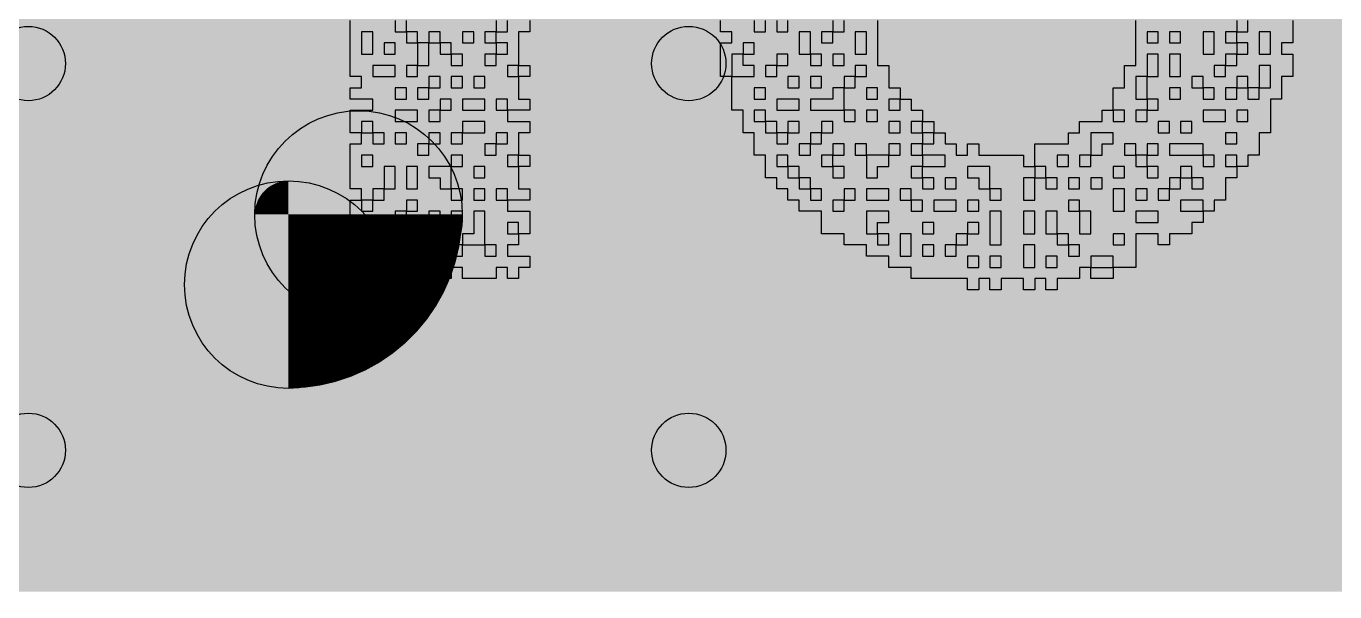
# Model space of a CAD drawing. Header units: millimetres. Extents: x -0.24 to 2.5, y 0 to 2.55.
# Drawn here: x 0.9418 to 1.0805, y 0.008 to 0.068 of the extents above; entities that cross this region are included whole.
import ezdxf

# ---------------------------------------------------------------- set-up
doc = ezdxf.new("R2010")
doc.units = ezdxf.units.MM
doc.header["$MEASUREMENT"] = 0
for name, color, linetype in [('BottomLayer', 5, 'Continuous'), ('TopLayer', 1, 'Continuous'), ('TopOverlay', 2, 'Continuous'), ('TopPaste', 8, 'Continuous'), ('TopSolder', 216, 'Continuous')]:
    doc.layers.add(name, color=color, linetype=linetype)

# ---------------------------------------------------------------- blocks, each defined once
blk = doc.blocks.new('C__0805_60')
at = {"layer": 'TopLayer'}
for points in [[(-0.06, 0.03), (-0.02, 0.03), (-0.02, -0.03), (-0.06, -0.03)], [(0.02, 0.03), (0.06, 0.03), (0.06, -0.03), (0.02, -0.03)]]:
    blk.add_hatch(color=1, dxfattribs=at).paths.add_polyline_path(points)
at = {"layer": 'TopOverlay'}
h = blk.add_hatch(color=2, dxfattribs=at)
edge = h.paths.add_edge_path()
edge.add_arc((-0.065, 0.035), 0.00394, 0, 360)
h = blk.add_hatch(color=2, dxfattribs=at)
edge = h.paths.add_edge_path()
edge.add_arc((-0.065, 0.035), 0.00394, 0, 360)
for points in [[(-0.065, 0.03106), (-0.065, 0.03894), (-0.024, 0.03894), (-0.024, 0.03106)], [(0.024, 0.03106), (0.024, 0.03894), (0.065, 0.03894), (0.065, 0.03106)], [(-0.06894, 0.035), (-0.06106, 0.035), (-0.06106, -0.035), (-0.06894, -0.035)], [(0.06106, 0.035), (0.06894, 0.035), (0.06894, -0.035), (0.06106, -0.035)], [(-0.065, -0.03894), (-0.065, -0.03106), (-0.024, -0.03106), (-0.024, -0.03894)], [(0.024, -0.03894), (0.024, -0.03106), (0.065, -0.03106), (0.065, -0.03894)]]:
    blk.add_hatch(color=2, dxfattribs=at).paths.add_polyline_path(points)
h = blk.add_hatch(color=2, dxfattribs=at)
edge = h.paths.add_edge_path()
edge.add_arc((-0.024, 0.035), 0.00394, 0, 360)
h = blk.add_hatch(color=2, dxfattribs=at)
edge = h.paths.add_edge_path()
edge.add_arc((0.024, 0.035), 0.00394, 0, 360)
h = blk.add_hatch(color=2, dxfattribs=at)
edge = h.paths.add_edge_path()
edge.add_arc((0.065, 0.035), 0.00394, 0, 360)
h = blk.add_hatch(color=2, dxfattribs=at)
edge = h.paths.add_edge_path()
edge.add_arc((0.065, 0.035), 0.00394, 0, 360)
h = blk.add_hatch(color=2, dxfattribs=at)
edge = h.paths.add_edge_path()
edge.add_arc((-0.065, -0.035), 0.00394, 0, 360)
h = blk.add_hatch(color=2, dxfattribs=at)
edge = h.paths.add_edge_path()
edge.add_arc((-0.065, -0.035), 0.00394, 0, 360)
h = blk.add_hatch(color=2, dxfattribs=at)
edge = h.paths.add_edge_path()
edge.add_arc((-0.024, -0.035), 0.00394, 0, 360)
h = blk.add_hatch(color=2, dxfattribs=at)
edge = h.paths.add_edge_path()
edge.add_arc((0.024, -0.035), 0.00394, 0, 360)
h = blk.add_hatch(color=2, dxfattribs=at)
edge = h.paths.add_edge_path()
edge.add_arc((0.065, -0.035), 0.00394, 0, 360)
h = blk.add_hatch(color=2, dxfattribs=at)
edge = h.paths.add_edge_path()
edge.add_arc((0.065, -0.035), 0.00394, 0, 360)
at = {"layer": 'TopPaste'}
for points in [[(-0.06, 0.03), (-0.02, 0.03), (-0.02, -0.03), (-0.06, -0.03)], [(0.02, 0.03), (0.06, 0.03), (0.06, -0.03), (0.02, -0.03)]]:
    blk.add_hatch(color=8, dxfattribs=at).paths.add_polyline_path(points)
at = {"layer": 'TopSolder'}
for points in [[(-0.06276, 0.03276), (-0.01724, 0.03276), (-0.01724, -0.03276), (-0.06276, -0.03276)], [(0.01724, 0.03276), (0.06276, 0.03276), (0.06276, -0.03276), (0.01724, -0.03276)]]:
    blk.add_hatch(color=216, dxfattribs=at).paths.add_polyline_path(points)
at = {"layer": 'TopOverlay'}
for centre in [(-0.065, 0.035), (-0.065, 0.035), (-0.024, 0.035), (0.024, 0.035), (0.065, 0.035), (0.065, 0.035), (-0.065, -0.035), (-0.065, -0.035), (-0.024, -0.035), (0.024, -0.035), (0.065, -0.035), (0.065, -0.035)]:
    blk.add_circle(centre, 0.00394, dxfattribs=at)

msp = doc.modelspace()

# ---------------------------------------------------------------- hatches: boundary and pattern name
at = {"layer": 'BottomLayer'}
msp.add_hatch(color=5, dxfattribs=at).paths.add_polyline_path([(0.83, 0.013), (1.859, 0.013), (1.859, 0.105), (0.83, 0.105)])
at = {"layer": 'TopLayer'}
for points in [[(0.947, 0.008), (1.77, 0.008), (1.77, 0.09), (0.947, 0.09)], [(0.85967, 0.008), (1.755, 0.008), (1.755, 0.061), (0.85967, 0.061)], [(0.912, 0.02956), (0.912, 0.05156), (0.96956, 0.05156), (0.96956, 0.02956)]]:
    msp.add_hatch(color=1, dxfattribs=at).paths.add_polyline_path(points)
h = msp.add_hatch(color=1, dxfattribs=at)
edge = h.paths.add_edge_path()
edge.add_arc((0.977, 0.048), 0.011, 0, 360)
h = msp.add_hatch(color=1, dxfattribs=at)
edge = h.paths.add_edge_path()
edge.add_arc((0.96956, 0.04056), 0.011, 0, 360)
h = msp.add_hatch(color=1, dxfattribs=at)
edge = h.paths.add_edge_path()
edge.add_arc((0.96956, 0.04056), 0.011, 0, 360)

# ---------------------------------------------------------------- linework, layer by layer
at = {"layer": 'TopLayer', "const_width": 0.022}
msp.add_lwpolyline([(0.977, 0.048, -0.414214), (0.96956, 0.04056)], format="xyb", dxfattribs=at)
at = {"layer": 'TopLayer'}
for centre in [(0.977, 0.048), (0.96956, 0.04056), (0.96956, 0.04056)]:
    msp.add_circle(centre, 0.011, dxfattribs=at)
at = {"layer": 'TopOverlay'}
for p, q in [((0.97613, 0.06736), (0.97613, 0.06855)), ((0.98089, 0.06855), (0.98089, 0.06736)), ((0.98208, 0.06736), (0.98208, 0.06855)), ((0.99159, 0.06855), (0.99159, 0.06736)), ((0.99278, 0.06736), (0.99278, 0.06855)), ((0.99516, 0.06855), (0.99516, 0.06736)), ((1.01537, 0.06736), (1.01537, 0.06855)), ((1.01894, 0.06855), (1.01894, 0.06736)), ((1.02013, 0.06736), (1.02013, 0.06855)), ((1.02132, 0.06855), (1.02132, 0.06736)), ((1.02251, 0.06736), (1.02251, 0.06855)), ((1.02727, 0.06855), (1.02727, 0.06736)), ((1.02846, 0.06736), (1.02846, 0.06855)), ((1.03202, 0.06855), (1.03202, 0.06736)), ((1.05938, 0.06736), (1.05938, 0.06855)), ((1.07008, 0.06855), (1.07008, 0.06736)), ((1.07127, 0.06736), (1.07127, 0.06855)), ((1.07603, 0.06855), (1.07603, 0.06736)), ((0.97613, 0.06618), (0.97613, 0.06736)), ((0.97851, 0.06736), (0.97732, 0.06736)), ((0.97732, 0.06736), (0.97732, 0.06618)), ((0.97851, 0.06618), (0.97851, 0.06736)), ((0.98089, 0.06736), (0.98208, 0.06736)), ((0.98208, 0.06736), (0.98208, 0.06618)), ((0.98326, 0.06736), (0.98208, 0.06736)), ((0.98326, 0.06618), (0.98326, 0.06736)), ((0.98564, 0.06736), (0.98445, 0.06736)), ((0.98445, 0.06736), (0.98445, 0.06618)), ((0.98564, 0.06618), (0.98564, 0.06736)), ((0.98921, 0.06736), (0.98802, 0.06736)), ((0.98802, 0.06736), (0.98802, 0.06618)), ((0.98921, 0.06618), (0.98921, 0.06736)), ((0.99159, 0.06736), (0.9904, 0.06736)), ((0.9904, 0.06736), (0.9904, 0.06618)), ((0.99159, 0.06736), (0.99278, 0.06736)), ((0.99159, 0.06618), (0.99159, 0.06736)), ((0.99516, 0.06736), (0.99397, 0.06736)), ((0.99397, 0.06736), (0.99397, 0.06618)), ((1.01656, 0.06736), (1.01537, 0.06736)), ((1.01656, 0.06618), (1.01656, 0.06736)), ((1.01894, 0.06736), (1.02013, 0.06736)), ((1.02132, 0.06736), (1.02251, 0.06736)), ((1.02489, 0.06736), (1.0237, 0.06736)), ((1.0237, 0.06736), (1.0237, 0.06618)), ((1.02489, 0.06618), (1.02489, 0.06736)), ((1.02727, 0.06736), (1.02608, 0.06736)), ((1.02608, 0.06736), (1.02608, 0.06618)), ((1.02727, 0.06736), (1.02846, 0.06736)), ((1.02727, 0.06618), (1.02727, 0.06736)), ((1.03084, 0.06736), (1.02965, 0.06736)), ((1.02965, 0.06736), (1.02965, 0.06618)), ((1.03084, 0.06618), (1.03084, 0.06736)), ((1.03202, 0.06736), (1.03202, 0.06618)), ((1.05938, 0.06618), (1.05938, 0.06736)), ((1.06176, 0.06736), (1.06057, 0.06736)), ((1.06057, 0.06736), (1.06057, 0.06618)), ((1.06176, 0.06618), (1.06176, 0.06736)), ((1.06413, 0.06736), (1.06295, 0.06736)), ((1.06295, 0.06736), (1.06295, 0.06618)), ((1.06413, 0.06618), (1.06413, 0.06736)), ((1.0677, 0.06736), (1.06651, 0.06736)), ((1.06651, 0.06736), (1.06651, 0.06618)), ((1.0677, 0.06618), (1.0677, 0.06736)), ((1.07008, 0.06736), (1.06889, 0.06736)), ((1.06889, 0.06736), (1.06889, 0.06618)), ((1.07008, 0.06736), (1.07127, 0.06736)), ((1.07008, 0.06618), (1.07008, 0.06736)), ((1.07365, 0.06736), (1.07246, 0.06736)), ((1.07246, 0.06736), (1.07246, 0.06618)), ((1.07365, 0.06618), (1.07365, 0.06736)), ((1.07603, 0.06736), (1.07603, 0.06618)), ((0.97613, 0.06499), (0.97613, 0.06618)), ((0.97732, 0.06618), (0.97732, 0.06499)), ((0.97851, 0.06499), (0.97851, 0.06618)), ((0.98089, 0.06618), (0.9797, 0.06618)), ((0.9797, 0.06618), (0.9797, 0.06499)), ((0.98089, 0.06499), (0.98089, 0.06618)), ((0.98208, 0.06618), (0.98326, 0.06618)), ((0.98326, 0.06618), (0.98326, 0.06499)), ((0.98445, 0.06618), (0.98326, 0.06618)), ((0.98445, 0.06618), (0.98564, 0.06618)), ((0.98445, 0.06499), (0.98445, 0.06618)), ((0.98564, 0.06618), (0.98564, 0.06499)), ((0.98683, 0.06618), (0.98564, 0.06618)), ((0.98683, 0.06499), (0.98683, 0.06618)), ((0.98802, 0.06618), (0.98921, 0.06618)), ((0.9904, 0.06618), (0.99159, 0.06618)), ((0.99159, 0.06618), (0.99159, 0.06499)), ((0.99278, 0.06618), (0.99159, 0.06618)), ((0.99278, 0.06499), (0.99278, 0.06618)), ((0.99397, 0.06618), (0.99397, 0.06499)), ((1.01537, 0.06499), (1.01537, 0.06618)), ((1.01537, 0.06618), (1.01656, 0.06618)), ((1.01894, 0.06618), (1.01775, 0.06618)), ((1.01775, 0.06618), (1.01775, 0.06499)), ((1.01894, 0.06499), (1.01894, 0.06618)), ((1.0237, 0.06618), (1.0237, 0.06499)), ((1.02489, 0.06499), (1.02489, 0.06618)), ((1.02608, 0.06618), (1.02727, 0.06618)), ((1.02965, 0.06618), (1.02965, 0.06499)), ((1.03084, 0.06499), (1.03084, 0.06618)), ((1.03202, 0.06618), (1.03202, 0.06499)), ((1.05938, 0.06499), (1.05938, 0.06618)), ((1.06057, 0.06618), (1.06176, 0.06618)), ((1.06295, 0.06618), (1.06413, 0.06618)), ((1.06651, 0.06618), (1.06651, 0.06499)), ((1.0677, 0.06499), (1.0677, 0.06618)), ((1.06889, 0.06618), (1.07008, 0.06618)), ((1.07008, 0.06618), (1.07008, 0.06499)), ((1.07127, 0.06618), (1.07008, 0.06618)), ((1.07127, 0.06499), (1.07127, 0.06618)), ((1.07246, 0.06618), (1.07246, 0.06499)), ((1.07365, 0.06499), (1.07365, 0.06618)), ((1.07603, 0.06618), (1.07484, 0.06618)), ((1.07484, 0.06618), (1.07484, 0.06499)), ((0.97613, 0.0638), (0.97613, 0.06499)), ((0.97732, 0.06499), (0.97851, 0.06499)), ((0.9797, 0.06499), (0.98089, 0.06499)), ((0.98326, 0.06499), (0.98326, 0.0638)), ((0.98445, 0.0638), (0.98445, 0.06499)), ((0.98564, 0.06499), (0.98683, 0.06499)), ((0.98683, 0.06499), (0.98683, 0.0638)), ((0.98802, 0.06499), (0.98683, 0.06499)), ((0.98802, 0.0638), (0.98802, 0.06499)), ((0.99159, 0.06499), (0.9904, 0.06499)), ((0.9904, 0.06499), (0.9904, 0.0638)), ((0.99159, 0.06499), (0.99278, 0.06499)), ((0.99159, 0.0638), (0.99159, 0.06499)), ((0.99397, 0.06499), (0.99397, 0.0638)), ((1.01537, 0.0638), (1.01537, 0.06499)), ((1.01775, 0.06499), (1.01656, 0.06499)), ((1.01656, 0.06499), (1.01656, 0.0638)), ((1.01775, 0.06499), (1.01894, 0.06499)), ((1.01775, 0.0638), (1.01775, 0.06499)), ((1.02251, 0.06499), (1.02132, 0.06499)), ((1.02132, 0.06499), (1.02132, 0.0638)), ((1.02251, 0.0638), (1.02251, 0.06499)), ((1.0237, 0.06499), (1.02489, 0.06499)), ((1.02489, 0.06499), (1.02489, 0.0638)), ((1.02608, 0.06499), (1.02489, 0.06499)), ((1.02608, 0.0638), (1.02608, 0.06499)), ((1.02846, 0.06499), (1.02727, 0.06499)), ((1.02727, 0.06499), (1.02727, 0.0638)), ((1.02846, 0.0638), (1.02846, 0.06499)), ((1.02965, 0.06499), (1.03084, 0.06499)), ((1.03202, 0.06499), (1.03202, 0.0638)), ((1.05938, 0.0638), (1.05938, 0.06499)), ((1.06176, 0.06499), (1.06057, 0.06499)), ((1.06057, 0.06499), (1.06057, 0.0638)), ((1.06176, 0.0638), (1.06176, 0.06499)), ((1.06413, 0.06499), (1.06295, 0.06499)), ((1.06295, 0.06499), (1.06295, 0.0638)), ((1.06413, 0.0638), (1.06413, 0.06499)), ((1.06651, 0.06499), (1.0677, 0.06499)), ((1.07008, 0.06499), (1.06889, 0.06499)), ((1.06889, 0.06499), (1.06889, 0.0638)), ((1.07008, 0.06499), (1.07127, 0.06499)), ((1.07008, 0.0638), (1.07008, 0.06499)), ((1.07246, 0.06499), (1.07365, 0.06499)), ((1.07484, 0.06499), (1.07603, 0.06499)), ((1.07603, 0.06499), (1.07603, 0.0638)), ((0.97613, 0.06261), (0.97613, 0.0638)), ((0.97732, 0.06261), (0.97613, 0.06261)), ((0.97732, 0.06142), (0.97732, 0.06261)), ((0.98089, 0.0638), (0.97851, 0.0638)), ((0.97851, 0.0638), (0.97851, 0.06261)), ((0.97851, 0.06261), (0.98089, 0.06261)), ((0.98089, 0.06261), (0.98089, 0.0638)), ((0.98326, 0.0638), (0.98208, 0.0638)), ((0.98208, 0.0638), (0.98208, 0.06261)), ((0.98208, 0.06261), (0.98326, 0.06261)), ((0.98326, 0.0638), (0.98445, 0.0638)), ((0.98326, 0.06261), (0.98326, 0.0638)), ((0.98564, 0.06261), (0.98445, 0.06261)), ((0.98445, 0.06261), (0.98445, 0.06142)), ((0.98564, 0.06142), (0.98564, 0.06261)), ((0.98683, 0.0638), (0.98802, 0.0638)), ((0.98802, 0.06261), (0.98683, 0.06261)), ((0.98683, 0.06261), (0.98683, 0.06142)), ((0.98802, 0.06142), (0.98802, 0.06261)), ((0.9904, 0.06261), (0.98921, 0.06261)), ((0.98921, 0.06261), (0.98921, 0.06142)), ((0.9904, 0.0638), (0.99159, 0.0638)), ((0.9904, 0.06142), (0.9904, 0.06261)), ((0.99397, 0.0638), (0.99278, 0.0638)), ((0.99278, 0.0638), (0.99278, 0.06261)), ((0.99278, 0.06261), (0.99397, 0.06261)), ((0.99397, 0.0638), (0.99516, 0.0638)), ((0.99397, 0.06261), (0.99397, 0.0638)), ((0.99516, 0.06261), (0.99397, 0.06261)), ((0.99397, 0.06261), (0.99397, 0.06142)), ((0.99516, 0.0638), (0.99516, 0.06261)), ((1.01537, 0.06261), (1.01537, 0.0638)), ((1.01656, 0.06261), (1.01537, 0.06261)), ((1.01656, 0.0638), (1.01656, 0.06261)), ((1.01656, 0.06142), (1.01656, 0.06261)), ((1.01656, 0.06261), (1.01894, 0.06261)), ((1.01894, 0.0638), (1.01775, 0.0638)), ((1.01894, 0.06261), (1.01894, 0.0638)), ((1.02132, 0.0638), (1.02013, 0.0638)), ((1.02013, 0.0638), (1.02013, 0.06261)), ((1.02013, 0.06261), (1.02132, 0.06261)), ((1.02132, 0.0638), (1.02251, 0.0638)), ((1.02132, 0.06261), (1.02132, 0.0638)), ((1.0237, 0.06261), (1.02251, 0.06261)), ((1.02251, 0.06261), (1.02251, 0.06142)), ((1.0237, 0.06142), (1.0237, 0.06261)), ((1.02489, 0.0638), (1.02608, 0.0638)), ((1.02608, 0.06261), (1.02489, 0.06261)), ((1.02489, 0.06261), (1.02489, 0.06142)), ((1.02608, 0.06142), (1.02608, 0.06261)), ((1.02727, 0.0638), (1.02846, 0.0638)), ((1.02965, 0.06261), (1.02846, 0.06261)), ((1.02846, 0.06261), (1.02846, 0.06142)), ((1.03084, 0.0638), (1.02965, 0.0638)), ((1.02965, 0.0638), (1.02965, 0.06261)), ((1.02965, 0.06261), (1.03084, 0.06261)), ((1.02965, 0.06142), (1.02965, 0.06261)), ((1.03084, 0.06261), (1.03084, 0.0638)), ((1.03202, 0.0638), (1.03321, 0.0638)), ((1.03321, 0.0638), (1.03321, 0.06261)), ((1.03321, 0.06261), (1.03321, 0.06142)), ((1.05819, 0.06261), (1.05819, 0.0638)), ((1.05819, 0.0638), (1.05938, 0.0638)), ((1.05819, 0.06142), (1.05819, 0.06261)), ((1.06057, 0.06261), (1.05938, 0.06261)), ((1.05938, 0.06261), (1.05938, 0.06142)), ((1.06057, 0.0638), (1.06057, 0.06261)), ((1.06057, 0.06261), (1.06176, 0.06261)), ((1.06057, 0.06142), (1.06057, 0.06261)), ((1.06176, 0.06261), (1.06176, 0.0638)), ((1.06295, 0.0638), (1.06295, 0.06261)), ((1.06295, 0.06261), (1.06413, 0.06261)), ((1.06413, 0.06261), (1.06413, 0.0638)), ((1.06651, 0.06261), (1.06532, 0.06261)), ((1.06532, 0.06261), (1.06532, 0.06142)), ((1.06651, 0.06142), (1.06651, 0.06261)), ((1.06889, 0.0638), (1.0677, 0.0638)), ((1.0677, 0.0638), (1.0677, 0.06261)), ((1.0677, 0.06261), (1.06889, 0.06261)), ((1.06889, 0.0638), (1.07008, 0.0638)), ((1.06889, 0.06261), (1.06889, 0.0638)), ((1.07127, 0.06261), (1.07008, 0.06261)), ((1.07008, 0.06261), (1.07008, 0.06142)), ((1.07127, 0.06142), (1.07127, 0.06261)), ((1.07365, 0.0638), (1.07246, 0.0638)), ((1.07246, 0.0638), (1.07246, 0.06261)), ((1.07246, 0.06261), (1.07246, 0.06142)), ((1.07365, 0.06261), (1.07365, 0.0638)), ((1.07365, 0.06142), (1.07365, 0.06261)), ((1.07603, 0.06261), (1.07484, 0.06261)), ((1.07484, 0.06261), (1.07484, 0.06142)), ((1.07603, 0.0638), (1.07603, 0.06261)), ((0.97613, 0.06023), (0.97613, 0.06142)), ((0.97613, 0.06142), (0.97732, 0.06142)), ((0.98208, 0.06142), (0.98089, 0.06142)), ((0.98089, 0.06142), (0.98089, 0.06023)), ((0.98208, 0.06023), (0.98208, 0.06142)), ((0.98445, 0.06142), (0.98326, 0.06142)), ((0.98326, 0.06142), (0.98326, 0.06023)), ((0.98445, 0.06142), (0.98564, 0.06142)), ((0.98445, 0.06023), (0.98445, 0.06142)), ((0.98683, 0.06142), (0.98802, 0.06142)), ((0.98921, 0.06142), (0.9904, 0.06142)), ((0.99397, 0.06142), (0.99397, 0.06023)), ((1.01656, 0.06023), (1.01656, 0.06142)), ((1.02013, 0.06142), (1.01894, 0.06142)), ((1.01894, 0.06142), (1.01894, 0.06023)), ((1.02013, 0.06023), (1.02013, 0.06142)), ((1.02251, 0.06142), (1.0237, 0.06142)), ((1.02489, 0.06142), (1.02608, 0.06142)), ((1.02846, 0.06142), (1.02727, 0.06142)), ((1.02727, 0.06142), (1.02727, 0.06023)), ((1.02846, 0.06142), (1.02965, 0.06142)), ((1.02846, 0.06023), (1.02846, 0.06142)), ((1.03202, 0.06142), (1.03084, 0.06142)), ((1.03084, 0.06142), (1.03084, 0.06023)), ((1.03202, 0.06023), (1.03202, 0.06142)), ((1.03321, 0.06142), (1.0344, 0.06142)), ((1.0344, 0.06142), (1.0344, 0.06023)), ((1.057, 0.06023), (1.057, 0.06142)), ((1.057, 0.06142), (1.05819, 0.06142)), ((1.05938, 0.06142), (1.05938, 0.06023)), ((1.06057, 0.06023), (1.06057, 0.06142)), ((1.06413, 0.06142), (1.06295, 0.06142)), ((1.06295, 0.06142), (1.06295, 0.06023)), ((1.06413, 0.06023), (1.06413, 0.06142)), ((1.06532, 0.06142), (1.06651, 0.06142)), ((1.06651, 0.06142), (1.06651, 0.06023)), ((1.0677, 0.06142), (1.06651, 0.06142)), ((1.0677, 0.06023), (1.0677, 0.06142)), ((1.07008, 0.06142), (1.06889, 0.06142)), ((1.06889, 0.06142), (1.06889, 0.06023)), ((1.07008, 0.06142), (1.07127, 0.06142)), ((1.07008, 0.06023), (1.07008, 0.06142)), ((1.07127, 0.06142), (1.07127, 0.06023)), ((1.07246, 0.06142), (1.07127, 0.06142)), ((1.07246, 0.06142), (1.07365, 0.06142)), ((1.07246, 0.06023), (1.07246, 0.06142)), ((1.07484, 0.06142), (1.07484, 0.06023)), ((0.97851, 0.06023), (0.97613, 0.06023)), ((0.97851, 0.05904), (0.97851, 0.06023)), ((0.98089, 0.06023), (0.98208, 0.06023)), ((0.98326, 0.06023), (0.98445, 0.06023)), ((0.98683, 0.06023), (0.98564, 0.06023)), ((0.98564, 0.06023), (0.98564, 0.05904)), ((0.98683, 0.05904), (0.98683, 0.06023)), ((0.9904, 0.06023), (0.98802, 0.06023)), ((0.98802, 0.06023), (0.98802, 0.05904)), ((0.9904, 0.05904), (0.9904, 0.06023)), ((0.99278, 0.06023), (0.99159, 0.06023)), ((0.99159, 0.06023), (0.99159, 0.05904)), ((0.99278, 0.05904), (0.99278, 0.06023)), ((0.99397, 0.06023), (0.99516, 0.06023)), ((0.99516, 0.06023), (0.99516, 0.05904)), ((1.01656, 0.05904), (1.01656, 0.06023)), ((1.01894, 0.06023), (1.02013, 0.06023)), ((1.0237, 0.06023), (1.02132, 0.06023)), ((1.02132, 0.06023), (1.02132, 0.05904)), ((1.0237, 0.05904), (1.0237, 0.06023)), ((1.02727, 0.06023), (1.02489, 0.06023)), ((1.02489, 0.06023), (1.02489, 0.05904)), ((1.02846, 0.05904), (1.02846, 0.06023)), ((1.03084, 0.06023), (1.03202, 0.06023)), ((1.0344, 0.06023), (1.03321, 0.06023)), ((1.03321, 0.06023), (1.03321, 0.05904)), ((1.0344, 0.06023), (1.03559, 0.06023)), ((1.0344, 0.05904), (1.0344, 0.06023)), ((1.03559, 0.06023), (1.03559, 0.05904)), ((1.057, 0.05904), (1.057, 0.06023)), ((1.05938, 0.06023), (1.06057, 0.06023)), ((1.06057, 0.06023), (1.06057, 0.05904)), ((1.06176, 0.06023), (1.06057, 0.06023)), ((1.06176, 0.05904), (1.06176, 0.06023)), ((1.06295, 0.06023), (1.06413, 0.06023)), ((1.06651, 0.06023), (1.0677, 0.06023)), ((1.06889, 0.06023), (1.07008, 0.06023)), ((1.07127, 0.06023), (1.07246, 0.06023)), ((1.07484, 0.06023), (1.07365, 0.06023)), ((1.07365, 0.06023), (1.07365, 0.05904)), ((0.97613, 0.05785), (0.97613, 0.05904)), ((0.97613, 0.05904), (0.97851, 0.05904)), ((0.98326, 0.05904), (0.98089, 0.05904)), ((0.98089, 0.05904), (0.98089, 0.05785)), ((0.98326, 0.05785), (0.98326, 0.05904)), ((0.98564, 0.05904), (0.98445, 0.05904)), ((0.98445, 0.05904), (0.98445, 0.05785)), ((0.98564, 0.05904), (0.98683, 0.05904)), ((0.98564, 0.05785), (0.98564, 0.05904)), ((0.98802, 0.05904), (0.9904, 0.05904)), ((0.99159, 0.05904), (0.99278, 0.05904)), ((0.99516, 0.05904), (0.99278, 0.05904)), ((0.99278, 0.05904), (0.99278, 0.05785)), ((1.01775, 0.05904), (1.01656, 0.05904)), ((1.01775, 0.05785), (1.01775, 0.05904)), ((1.02013, 0.05904), (1.01894, 0.05904)), ((1.01894, 0.05904), (1.01894, 0.05785)), ((1.02013, 0.05785), (1.02013, 0.05904)), ((1.02132, 0.05904), (1.0237, 0.05904)), ((1.02489, 0.05904), (1.02846, 0.05904)), ((1.02846, 0.05904), (1.02846, 0.05785)), ((1.02965, 0.05904), (1.02846, 0.05904)), ((1.02965, 0.05785), (1.02965, 0.05904)), ((1.03202, 0.05904), (1.03084, 0.05904)), ((1.03084, 0.05904), (1.03084, 0.05785)), ((1.03202, 0.05785), (1.03202, 0.05904)), ((1.03321, 0.05904), (1.0344, 0.05904)), ((1.03559, 0.05904), (1.03678, 0.05904)), ((1.03678, 0.05904), (1.03678, 0.05785)), ((1.05581, 0.05785), (1.05581, 0.05904)), ((1.05581, 0.05904), (1.057, 0.05904)), ((1.057, 0.05904), (1.057, 0.05785)), ((1.05819, 0.05904), (1.057, 0.05904)), ((1.05819, 0.05785), (1.05819, 0.05904)), ((1.06057, 0.05904), (1.05938, 0.05904)), ((1.05938, 0.05904), (1.05938, 0.05785)), ((1.06057, 0.05904), (1.06176, 0.05904)), ((1.06057, 0.05785), (1.06057, 0.05904)), ((1.06889, 0.05904), (1.06651, 0.05904)), ((1.06651, 0.05904), (1.06651, 0.05785)), ((1.06889, 0.05785), (1.06889, 0.05904)), ((1.07127, 0.05904), (1.07008, 0.05904)), ((1.07008, 0.05904), (1.07008, 0.05785)), ((1.07127, 0.05785), (1.07127, 0.05904)), ((1.07365, 0.05904), (1.07365, 0.05785)), ((0.97613, 0.05666), (0.97613, 0.05785)), ((0.97851, 0.05785), (0.97732, 0.05785)), ((0.97732, 0.05785), (0.97732, 0.05666)), ((0.97851, 0.05666), (0.97851, 0.05785)), ((0.98089, 0.05785), (0.98326, 0.05785)), ((0.98445, 0.05785), (0.98564, 0.05785)), ((0.9904, 0.05785), (0.98802, 0.05785)), ((0.98802, 0.05785), (0.98802, 0.05666)), ((0.9904, 0.05666), (0.9904, 0.05785)), ((0.99278, 0.05785), (0.99516, 0.05785)), ((0.99516, 0.05785), (0.99516, 0.05666)), ((1.01775, 0.05666), (1.01775, 0.05785)), ((1.01894, 0.05785), (1.02013, 0.05785)), ((1.02013, 0.05785), (1.02013, 0.05666)), ((1.02132, 0.05785), (1.02013, 0.05785)), ((1.02132, 0.05666), (1.02132, 0.05785)), ((1.0237, 0.05785), (1.02251, 0.05785)), ((1.02251, 0.05785), (1.02251, 0.05666)), ((1.0237, 0.05666), (1.0237, 0.05785)), ((1.02727, 0.05785), (1.02608, 0.05785)), ((1.02608, 0.05785), (1.02608, 0.05666)), ((1.02727, 0.05666), (1.02727, 0.05785)), ((1.02846, 0.05785), (1.02965, 0.05785)), ((1.03084, 0.05785), (1.03202, 0.05785)), ((1.0344, 0.05785), (1.03321, 0.05785)), ((1.03321, 0.05785), (1.03321, 0.05666)), ((1.0344, 0.05666), (1.0344, 0.05785)), ((1.03678, 0.05785), (1.03559, 0.05785)), ((1.03559, 0.05785), (1.03559, 0.05666)), ((1.03678, 0.05785), (1.03797, 0.05785)), ((1.03678, 0.05666), (1.03678, 0.05785)), ((1.03797, 0.05785), (1.03797, 0.05666)), ((1.05343, 0.05666), (1.05343, 0.05785)), ((1.05343, 0.05785), (1.05581, 0.05785)), ((1.057, 0.05785), (1.05819, 0.05785)), ((1.05938, 0.05785), (1.06057, 0.05785)), ((1.06295, 0.05785), (1.06176, 0.05785)), ((1.06176, 0.05785), (1.06176, 0.05666)), ((1.06295, 0.05666), (1.06295, 0.05785)), ((1.06532, 0.05785), (1.06413, 0.05785)), ((1.06413, 0.05785), (1.06413, 0.05666)), ((1.06532, 0.05666), (1.06532, 0.05785)), ((1.06651, 0.05785), (1.06889, 0.05785)), ((1.07008, 0.05785), (1.07127, 0.05785)), ((1.07365, 0.05785), (1.07365, 0.05666)), ((0.97732, 0.05666), (0.97613, 0.05666)), ((0.97732, 0.05547), (0.97732, 0.05666)), ((0.97732, 0.05666), (0.97851, 0.05666)), ((0.97851, 0.05666), (0.97851, 0.05547)), ((0.9797, 0.05666), (0.97851, 0.05666)), ((0.9797, 0.05547), (0.9797, 0.05666)), ((0.98208, 0.05666), (0.98089, 0.05666)), ((0.98089, 0.05666), (0.98089, 0.05547)), ((0.98208, 0.05547), (0.98208, 0.05666)), ((0.98564, 0.05666), (0.98445, 0.05666)), ((0.98445, 0.05666), (0.98445, 0.05547)), ((0.98564, 0.05547), (0.98564, 0.05666)), ((0.98802, 0.05666), (0.98683, 0.05666)), ((0.98683, 0.05666), (0.98683, 0.05547)), ((0.98802, 0.05666), (0.9904, 0.05666)), ((0.98802, 0.05547), (0.98802, 0.05666)), ((0.99278, 0.05666), (0.99159, 0.05666)), ((0.99159, 0.05666), (0.99159, 0.05547)), ((0.99278, 0.05547), (0.99278, 0.05666)), ((0.99516, 0.05666), (0.99397, 0.05666)), ((0.99397, 0.05666), (0.99397, 0.05547)), ((1.01894, 0.05666), (1.01775, 0.05666)), ((1.01894, 0.05547), (1.01894, 0.05666)), ((1.02013, 0.05666), (1.02132, 0.05666)), ((1.02132, 0.05666), (1.02132, 0.05547)), ((1.02251, 0.05666), (1.02132, 0.05666)), ((1.02251, 0.05666), (1.0237, 0.05666)), ((1.02251, 0.05547), (1.02251, 0.05666)), ((1.02608, 0.05666), (1.02489, 0.05666)), ((1.02489, 0.05666), (1.02489, 0.05547)), ((1.02608, 0.05666), (1.02727, 0.05666)), ((1.02608, 0.05547), (1.02608, 0.05666)), ((1.03321, 0.05666), (1.0344, 0.05666)), ((1.03559, 0.05666), (1.03678, 0.05666)), ((1.03678, 0.05666), (1.03678, 0.05547)), ((1.03797, 0.05666), (1.03678, 0.05666)), ((1.03797, 0.05666), (1.03916, 0.05666)), ((1.03797, 0.05547), (1.03797, 0.05666)), ((1.03916, 0.05666), (1.03916, 0.05547)), ((1.05224, 0.05547), (1.05224, 0.05666)), ((1.05224, 0.05666), (1.05343, 0.05666)), ((1.057, 0.05666), (1.05462, 0.05666)), ((1.05462, 0.05666), (1.05462, 0.05547)), ((1.057, 0.05547), (1.057, 0.05666)), ((1.06176, 0.05666), (1.06295, 0.05666)), ((1.06413, 0.05666), (1.06532, 0.05666)), ((1.07008, 0.05666), (1.06889, 0.05666)), ((1.06889, 0.05666), (1.06889, 0.05547)), ((1.07008, 0.05547), (1.07008, 0.05666)), ((1.07365, 0.05666), (1.07246, 0.05666)), ((1.07246, 0.05666), (1.07246, 0.05547)), ((0.97613, 0.05428), (0.97613, 0.05547)), ((0.97613, 0.05547), (0.97732, 0.05547)), ((0.97613, 0.05309), (0.97613, 0.05428)), ((0.97851, 0.05428), (0.97732, 0.05428)), ((0.97732, 0.05428), (0.97732, 0.05309)), ((0.97851, 0.05547), (0.9797, 0.05547)), ((0.97851, 0.05309), (0.97851, 0.05428)), ((0.98089, 0.05547), (0.98208, 0.05547)), ((0.98445, 0.05547), (0.98326, 0.05547)), ((0.98326, 0.05547), (0.98326, 0.05428)), ((0.98326, 0.05428), (0.98445, 0.05428)), ((0.98445, 0.05547), (0.98564, 0.05547)), ((0.98445, 0.05428), (0.98445, 0.05547)), ((0.98683, 0.05547), (0.98802, 0.05547)), ((0.98802, 0.05428), (0.98683, 0.05428)), ((0.98683, 0.05428), (0.98683, 0.05309)), ((0.98802, 0.05309), (0.98802, 0.05428)), ((0.99159, 0.05547), (0.9904, 0.05547)), ((0.9904, 0.05547), (0.9904, 0.05428)), ((0.9904, 0.05428), (0.99159, 0.05428)), ((0.99159, 0.05547), (0.99278, 0.05547)), ((0.99159, 0.05428), (0.99159, 0.05547)), ((0.99397, 0.05428), (0.99278, 0.05428)), ((0.99278, 0.05428), (0.99278, 0.05309)), ((0.99397, 0.05547), (0.99397, 0.05428)), ((0.99397, 0.05428), (0.99516, 0.05428)), ((0.99397, 0.05309), (0.99397, 0.05428)), ((0.99516, 0.05428), (0.99516, 0.05309)), ((1.01894, 0.05428), (1.01894, 0.05547)), ((1.02013, 0.05428), (1.01894, 0.05428)), ((1.02013, 0.05309), (1.02013, 0.05428)), ((1.02132, 0.05547), (1.02251, 0.05547)), ((1.02251, 0.05428), (1.02132, 0.05428)), ((1.02132, 0.05428), (1.02132, 0.05309)), ((1.02251, 0.05309), (1.02251, 0.05428)), ((1.02489, 0.05547), (1.0237, 0.05547)), ((1.0237, 0.05547), (1.0237, 0.05428)), ((1.0237, 0.05428), (1.02489, 0.05428)), ((1.02489, 0.05547), (1.02608, 0.05547)), ((1.02489, 0.05428), (1.02489, 0.05547)), ((1.02727, 0.05428), (1.02608, 0.05428)), ((1.02608, 0.05428), (1.02608, 0.05309)), ((1.02846, 0.05547), (1.02727, 0.05547)), ((1.02727, 0.05547), (1.02727, 0.05428)), ((1.02727, 0.05428), (1.02846, 0.05428)), ((1.02727, 0.05309), (1.02727, 0.05428)), ((1.02846, 0.05428), (1.02846, 0.05547)), ((1.03084, 0.05547), (1.02965, 0.05547)), ((1.02965, 0.05547), (1.02965, 0.05428)), ((1.02965, 0.05428), (1.03084, 0.05428)), ((1.03084, 0.05428), (1.03084, 0.05547)), ((1.03084, 0.05428), (1.03084, 0.05309)), ((1.03321, 0.05428), (1.03084, 0.05428)), ((1.0344, 0.05547), (1.03321, 0.05547)), ((1.03321, 0.05547), (1.03321, 0.05428)), ((1.03321, 0.05428), (1.0344, 0.05428)), ((1.03321, 0.05309), (1.03321, 0.05428)), ((1.0344, 0.05428), (1.0344, 0.05547)), ((1.03678, 0.05547), (1.03559, 0.05547)), ((1.03559, 0.05547), (1.03559, 0.05428)), ((1.03559, 0.05428), (1.03678, 0.05428)), ((1.03678, 0.05547), (1.03797, 0.05547)), ((1.03678, 0.05428), (1.03678, 0.05547)), ((1.03678, 0.05428), (1.03678, 0.05309)), ((1.03916, 0.05428), (1.03678, 0.05428)), ((1.03916, 0.05547), (1.04035, 0.05547)), ((1.03916, 0.05309), (1.03916, 0.05428)), ((1.04035, 0.05547), (1.04035, 0.05428)), ((1.04035, 0.05428), (1.04154, 0.05428)), ((1.04154, 0.05428), (1.04154, 0.05547)), ((1.04154, 0.05547), (1.04273, 0.05547)), ((1.04273, 0.05547), (1.04273, 0.05428)), ((1.04273, 0.05428), (1.04748, 0.05428)), ((1.04748, 0.05428), (1.04748, 0.05309)), ((1.04867, 0.05428), (1.04867, 0.05547)), ((1.04867, 0.05547), (1.05224, 0.05547)), ((1.04867, 0.05309), (1.04867, 0.05428)), ((1.05224, 0.05428), (1.05105, 0.05428)), ((1.05105, 0.05428), (1.05105, 0.05309)), ((1.05224, 0.05309), (1.05224, 0.05428)), ((1.05462, 0.05428), (1.05343, 0.05428)), ((1.05343, 0.05428), (1.05343, 0.05309)), ((1.05462, 0.05547), (1.05462, 0.05428)), ((1.05462, 0.05428), (1.05581, 0.05428)), ((1.05462, 0.05309), (1.05462, 0.05428)), ((1.05581, 0.05428), (1.05581, 0.05547)), ((1.05581, 0.05547), (1.057, 0.05547)), ((1.05938, 0.05547), (1.05819, 0.05547)), ((1.05819, 0.05547), (1.05819, 0.05428)), ((1.05819, 0.05428), (1.05938, 0.05428)), ((1.05938, 0.05428), (1.05938, 0.05547)), ((1.05938, 0.05428), (1.05938, 0.05309)), ((1.06057, 0.05428), (1.05938, 0.05428)), ((1.06176, 0.05547), (1.06057, 0.05547)), ((1.06057, 0.05547), (1.06057, 0.05428)), ((1.06057, 0.05428), (1.06176, 0.05428)), ((1.06057, 0.05309), (1.06057, 0.05428)), ((1.06176, 0.05428), (1.06176, 0.05547)), ((1.06651, 0.05547), (1.06295, 0.05547)), ((1.06295, 0.05547), (1.06295, 0.05428)), ((1.06295, 0.05428), (1.06651, 0.05428)), ((1.06651, 0.05428), (1.06651, 0.05547)), ((1.06651, 0.05428), (1.06651, 0.05309)), ((1.0677, 0.05428), (1.06651, 0.05428)), ((1.0677, 0.05309), (1.0677, 0.05428)), ((1.06889, 0.05547), (1.07008, 0.05547)), ((1.07008, 0.05428), (1.06889, 0.05428)), ((1.06889, 0.05428), (1.06889, 0.05309)), ((1.07008, 0.05309), (1.07008, 0.05428)), ((1.07246, 0.05428), (1.07127, 0.05428)), ((1.07127, 0.05428), (1.07127, 0.05309)), ((1.07246, 0.05547), (1.07246, 0.05428)), ((0.97613, 0.0519), (0.97613, 0.05309)), ((0.97732, 0.05309), (0.97851, 0.05309)), ((0.98089, 0.05309), (0.9797, 0.05309)), ((0.9797, 0.05309), (0.9797, 0.0519)), ((0.98089, 0.0519), (0.98089, 0.05309)), ((0.98326, 0.05309), (0.98208, 0.05309)), ((0.98208, 0.05309), (0.98208, 0.0519)), ((0.98326, 0.0519), (0.98326, 0.05309)), ((0.98683, 0.05309), (0.98445, 0.05309)), ((0.98445, 0.05309), (0.98445, 0.0519)), ((0.98683, 0.05309), (0.98802, 0.05309)), ((0.98683, 0.0519), (0.98683, 0.05309)), ((0.9904, 0.05309), (0.98921, 0.05309)), ((0.98921, 0.05309), (0.98921, 0.0519)), ((0.9904, 0.0519), (0.9904, 0.05309)), ((0.99278, 0.05309), (0.99397, 0.05309)), ((0.99516, 0.05309), (0.99397, 0.05309)), ((0.99397, 0.05309), (0.99397, 0.0519)), ((1.02013, 0.0519), (1.02013, 0.05309)), ((1.02132, 0.05309), (1.02251, 0.05309)), ((1.02251, 0.05309), (1.02251, 0.0519)), ((1.0237, 0.05309), (1.02251, 0.05309)), ((1.0237, 0.0519), (1.0237, 0.05309)), ((1.02608, 0.05309), (1.02727, 0.05309)), ((1.02727, 0.05309), (1.02727, 0.0519)), ((1.02846, 0.05309), (1.02727, 0.05309)), ((1.02846, 0.0519), (1.02846, 0.05309)), ((1.03084, 0.05309), (1.03084, 0.0519)), ((1.03202, 0.0519), (1.03202, 0.05309)), ((1.03202, 0.05309), (1.03321, 0.05309)), ((1.03678, 0.05309), (1.03559, 0.05309)), ((1.03559, 0.05309), (1.03559, 0.0519)), ((1.03678, 0.05309), (1.03916, 0.05309)), ((1.03678, 0.0519), (1.03678, 0.05309)), ((1.04392, 0.05309), (1.04154, 0.05309)), ((1.04154, 0.05309), (1.04154, 0.0519)), ((1.04392, 0.0519), (1.04392, 0.05309)), ((1.04748, 0.05309), (1.04867, 0.05309)), ((1.04867, 0.05309), (1.04867, 0.0519)), ((1.04986, 0.05309), (1.04867, 0.05309)), ((1.04986, 0.0519), (1.04986, 0.05309)), ((1.05105, 0.05309), (1.05224, 0.05309)), ((1.05343, 0.05309), (1.05462, 0.05309)), ((1.05819, 0.05309), (1.057, 0.05309)), ((1.057, 0.05309), (1.057, 0.0519)), ((1.05819, 0.0519), (1.05819, 0.05309)), ((1.05938, 0.05309), (1.06057, 0.05309)), ((1.06057, 0.05309), (1.06057, 0.0519)), ((1.06176, 0.05309), (1.06057, 0.05309)), ((1.06176, 0.0519), (1.06176, 0.05309)), ((1.06532, 0.05309), (1.06413, 0.05309)), ((1.06413, 0.05309), (1.06413, 0.0519)), ((1.06532, 0.0519), (1.06532, 0.05309)), ((1.06651, 0.05309), (1.0677, 0.05309)), ((1.06889, 0.05309), (1.07008, 0.05309)), ((1.07127, 0.05309), (1.07008, 0.05309)), ((1.07008, 0.05309), (1.07008, 0.0519)), ((0.97613, 0.05072), (0.97613, 0.0519)), ((0.9797, 0.0519), (0.9797, 0.05072)), ((0.98089, 0.05072), (0.98089, 0.0519)), ((0.98208, 0.0519), (0.98208, 0.05072)), ((0.98326, 0.05072), (0.98326, 0.0519)), ((0.98445, 0.0519), (0.98564, 0.0519)), ((0.98564, 0.0519), (0.98564, 0.05072)), ((0.98683, 0.05072), (0.98683, 0.0519)), ((0.98921, 0.0519), (0.9904, 0.0519)), ((0.99397, 0.0519), (0.99397, 0.05072)), ((1.02132, 0.0519), (1.02013, 0.0519)), ((1.02132, 0.05072), (1.02132, 0.0519)), ((1.02251, 0.0519), (1.0237, 0.0519)), ((1.0237, 0.0519), (1.0237, 0.05072)), ((1.02489, 0.0519), (1.0237, 0.0519)), ((1.02489, 0.05072), (1.02489, 0.0519)), ((1.02727, 0.0519), (1.02846, 0.0519)), ((1.03084, 0.0519), (1.03202, 0.0519)), ((1.03559, 0.0519), (1.03678, 0.0519)), ((1.03678, 0.0519), (1.03678, 0.05072)), ((1.03797, 0.0519), (1.03678, 0.0519)), ((1.03797, 0.05072), (1.03797, 0.0519)), ((1.04035, 0.0519), (1.03916, 0.0519)), ((1.03916, 0.0519), (1.03916, 0.05072)), ((1.04035, 0.05072), (1.04035, 0.0519)), ((1.04154, 0.0519), (1.04273, 0.0519)), ((1.04273, 0.0519), (1.04273, 0.05072)), ((1.04392, 0.05072), (1.04392, 0.0519)), ((1.04867, 0.0519), (1.04748, 0.0519)), ((1.04748, 0.0519), (1.04748, 0.05072)), ((1.04867, 0.0519), (1.04986, 0.0519)), ((1.04867, 0.05072), (1.04867, 0.0519)), ((1.04986, 0.0519), (1.04986, 0.05072)), ((1.05105, 0.0519), (1.04986, 0.0519)), ((1.05105, 0.05072), (1.05105, 0.0519)), ((1.05343, 0.0519), (1.05224, 0.0519)), ((1.05224, 0.0519), (1.05224, 0.05072)), ((1.05343, 0.05072), (1.05343, 0.0519)), ((1.05581, 0.0519), (1.05462, 0.0519)), ((1.05462, 0.0519), (1.05462, 0.05072)), ((1.05581, 0.05072), (1.05581, 0.0519)), ((1.057, 0.0519), (1.05819, 0.0519)), ((1.06057, 0.0519), (1.06176, 0.0519)), ((1.06413, 0.0519), (1.06295, 0.0519)), ((1.06295, 0.0519), (1.06295, 0.05072)), ((1.06413, 0.0519), (1.06532, 0.0519)), ((1.06413, 0.05072), (1.06413, 0.0519)), ((1.06532, 0.0519), (1.06532, 0.05072)), ((1.06651, 0.0519), (1.06532, 0.0519)), ((1.06651, 0.05072), (1.06651, 0.0519)), ((1.07008, 0.0519), (1.06889, 0.0519)), ((1.06889, 0.0519), (1.06889, 0.05072)), ((0.97732, 0.05072), (0.97613, 0.05072)), ((0.97732, 0.04953), (0.97732, 0.05072)), ((0.9797, 0.05072), (0.97851, 0.05072)), ((0.97851, 0.05072), (0.97851, 0.04953)), ((0.9797, 0.05072), (0.98089, 0.05072)), ((0.9797, 0.04953), (0.9797, 0.05072)), ((0.98208, 0.05072), (0.98326, 0.05072)), ((0.98564, 0.05072), (0.98683, 0.05072)), ((0.98683, 0.05072), (0.98683, 0.04953)), ((0.98802, 0.05072), (0.98683, 0.05072)), ((0.98802, 0.04953), (0.98802, 0.05072)), ((0.9904, 0.05072), (0.98921, 0.05072)), ((0.98921, 0.05072), (0.98921, 0.04953)), ((0.9904, 0.04953), (0.9904, 0.05072)), ((0.99278, 0.05072), (0.99159, 0.05072)), ((0.99159, 0.05072), (0.99159, 0.04953)), ((0.99278, 0.04953), (0.99278, 0.05072)), ((0.99397, 0.05072), (0.99516, 0.05072)), ((0.99516, 0.05072), (0.99516, 0.04953)), ((1.02251, 0.05072), (1.02132, 0.05072)), ((1.02251, 0.04953), (1.02251, 0.05072)), ((1.0237, 0.05072), (1.02489, 0.05072)), ((1.02489, 0.05072), (1.02489, 0.04953)), ((1.02608, 0.05072), (1.02489, 0.05072)), ((1.02608, 0.04953), (1.02608, 0.05072)), ((1.02965, 0.05072), (1.02846, 0.05072)), ((1.02846, 0.05072), (1.02846, 0.04953)), ((1.02965, 0.04953), (1.02965, 0.05072)), ((1.03321, 0.05072), (1.03084, 0.05072)), ((1.03084, 0.05072), (1.03084, 0.04953)), ((1.03321, 0.04953), (1.03321, 0.05072)), ((1.03559, 0.05072), (1.0344, 0.05072)), ((1.0344, 0.05072), (1.0344, 0.04953)), ((1.03559, 0.04953), (1.03559, 0.05072)), ((1.03678, 0.05072), (1.03797, 0.05072)), ((1.03916, 0.05072), (1.04035, 0.05072)), ((1.04273, 0.05072), (1.04392, 0.05072)), ((1.04392, 0.05072), (1.04392, 0.04953)), ((1.04511, 0.05072), (1.04392, 0.05072)), ((1.04511, 0.04953), (1.04511, 0.05072)), ((1.04748, 0.05072), (1.04748, 0.04953)), ((1.04867, 0.04953), (1.04867, 0.05072)), ((1.04986, 0.05072), (1.05105, 0.05072)), ((1.05224, 0.05072), (1.05343, 0.05072)), ((1.05462, 0.05072), (1.05581, 0.05072)), ((1.05819, 0.05072), (1.057, 0.05072)), ((1.057, 0.05072), (1.057, 0.04953)), ((1.05819, 0.04953), (1.05819, 0.05072)), ((1.06057, 0.05072), (1.05938, 0.05072)), ((1.05938, 0.05072), (1.05938, 0.04953)), ((1.06057, 0.04953), (1.06057, 0.05072)), ((1.06295, 0.05072), (1.06176, 0.05072)), ((1.06176, 0.05072), (1.06176, 0.04953)), ((1.06295, 0.05072), (1.06413, 0.05072)), ((1.06295, 0.04953), (1.06295, 0.05072)), ((1.06532, 0.05072), (1.06651, 0.05072)), ((1.06889, 0.05072), (1.06889, 0.04953)), ((0.97613, 0.04834), (0.97613, 0.04953)), ((0.97613, 0.04953), (0.97732, 0.04953)), ((0.97732, 0.04953), (0.97732, 0.04834)), ((0.97851, 0.04953), (0.97732, 0.04953)), ((0.97851, 0.04834), (0.97851, 0.04953)), ((0.97851, 0.04953), (0.9797, 0.04953)), ((0.98326, 0.04953), (0.98208, 0.04953)), ((0.98208, 0.04953), (0.98208, 0.04834)), ((0.98326, 0.04834), (0.98326, 0.04953)), ((0.98683, 0.04953), (0.98802, 0.04953)), ((0.98921, 0.04953), (0.9904, 0.04953)), ((0.99159, 0.04953), (0.99278, 0.04953)), ((0.99516, 0.04953), (0.99278, 0.04953)), ((0.99278, 0.04953), (0.99278, 0.04834)), ((1.0237, 0.04953), (1.02251, 0.04953)), ((1.0237, 0.04834), (1.0237, 0.04953)), ((1.02489, 0.04953), (1.02608, 0.04953)), ((1.02846, 0.04953), (1.02727, 0.04953)), ((1.02727, 0.04953), (1.02727, 0.04834)), ((1.02846, 0.04953), (1.02965, 0.04953)), ((1.02846, 0.04834), (1.02846, 0.04953)), ((1.03084, 0.04953), (1.03321, 0.04953)), ((1.0344, 0.04953), (1.03559, 0.04953)), ((1.03559, 0.04953), (1.03559, 0.04834)), ((1.03678, 0.04953), (1.03559, 0.04953)), ((1.03678, 0.04834), (1.03678, 0.04953)), ((1.04035, 0.04953), (1.03797, 0.04953)), ((1.03797, 0.04953), (1.03797, 0.04834)), ((1.04035, 0.04834), (1.04035, 0.04953)), ((1.04273, 0.04953), (1.04154, 0.04953)), ((1.04154, 0.04953), (1.04154, 0.04834)), ((1.04273, 0.04834), (1.04273, 0.04953)), ((1.04392, 0.04953), (1.04511, 0.04953)), ((1.04748, 0.04953), (1.04867, 0.04953)), ((1.05343, 0.04953), (1.05224, 0.04953)), ((1.05224, 0.04953), (1.05224, 0.04834)), ((1.05343, 0.04834), (1.05343, 0.04953)), ((1.057, 0.04953), (1.057, 0.04834)), ((1.05819, 0.04834), (1.05819, 0.04953)), ((1.05938, 0.04953), (1.06057, 0.04953)), ((1.06176, 0.04953), (1.06295, 0.04953)), ((1.06651, 0.04953), (1.06413, 0.04953)), ((1.06413, 0.04953), (1.06413, 0.04834)), ((1.06651, 0.04834), (1.06651, 0.04953)), ((1.06889, 0.04953), (1.0677, 0.04953)), ((1.0677, 0.04953), (1.0677, 0.04834)), ((0.97613, 0.04715), (0.97613, 0.04834)), ((0.97732, 0.04834), (0.97851, 0.04834)), ((0.98208, 0.04834), (0.98089, 0.04834)), ((0.98089, 0.04834), (0.98089, 0.04715)), ((0.98208, 0.04834), (0.98326, 0.04834)), ((0.98208, 0.04715), (0.98208, 0.04834)), ((0.98564, 0.04834), (0.98445, 0.04834)), ((0.98445, 0.04834), (0.98445, 0.04715)), ((0.98564, 0.04715), (0.98564, 0.04834)), ((0.98802, 0.04834), (0.98683, 0.04834)), ((0.98683, 0.04834), (0.98683, 0.04715)), ((0.98802, 0.04715), (0.98802, 0.04834)), ((0.9904, 0.04834), (0.98921, 0.04834)), ((0.98921, 0.04834), (0.98921, 0.04715)), ((0.9904, 0.04715), (0.9904, 0.04834)), ((0.99278, 0.04834), (0.99516, 0.04834)), ((0.99516, 0.04834), (0.99516, 0.04715)), ((1.02608, 0.04834), (1.0237, 0.04834)), ((1.02608, 0.04715), (1.02608, 0.04834)), ((1.02727, 0.04834), (1.02846, 0.04834)), ((1.03321, 0.04834), (1.03084, 0.04834)), ((1.03084, 0.04834), (1.03084, 0.04715)), ((1.03321, 0.04715), (1.03321, 0.04834)), ((1.03559, 0.04834), (1.03678, 0.04834)), ((1.03797, 0.04834), (1.04035, 0.04834)), ((1.04154, 0.04834), (1.04273, 0.04834)), ((1.04511, 0.04834), (1.04392, 0.04834)), ((1.04392, 0.04834), (1.04392, 0.04715)), ((1.04511, 0.04715), (1.04511, 0.04834)), ((1.04867, 0.04834), (1.04748, 0.04834)), ((1.04748, 0.04834), (1.04748, 0.04715)), ((1.04867, 0.04715), (1.04867, 0.04834)), ((1.05105, 0.04834), (1.04986, 0.04834)), ((1.04986, 0.04834), (1.04986, 0.04715)), ((1.05105, 0.04715), (1.05105, 0.04834)), ((1.05224, 0.04834), (1.05343, 0.04834)), ((1.05343, 0.04834), (1.05343, 0.04715)), ((1.05462, 0.04834), (1.05343, 0.04834)), ((1.05462, 0.04715), (1.05462, 0.04834)), ((1.057, 0.04834), (1.05819, 0.04834)), ((1.06176, 0.04834), (1.05938, 0.04834)), ((1.05938, 0.04834), (1.05938, 0.04715)), ((1.06176, 0.04715), (1.06176, 0.04834)), ((1.06413, 0.04834), (1.06651, 0.04834)), ((1.0677, 0.04834), (1.06651, 0.04834)), ((1.06651, 0.04834), (1.06651, 0.04715)), ((0.97732, 0.04715), (0.97613, 0.04715)), ((0.97613, 0.04477), (0.97613, 0.04596)), ((0.97613, 0.04596), (0.97732, 0.04596)), ((0.97732, 0.04596), (0.97732, 0.04715)), ((0.97732, 0.04596), (0.97732, 0.04477)), ((0.97851, 0.04596), (0.97732, 0.04596)), ((0.97851, 0.04477), (0.97851, 0.04596)), ((0.98089, 0.04596), (0.9797, 0.04596)), ((0.9797, 0.04596), (0.9797, 0.04477)), ((0.98089, 0.04715), (0.98208, 0.04715)), ((0.98089, 0.04477), (0.98089, 0.04596)), ((0.98326, 0.04596), (0.98208, 0.04596)), ((0.98208, 0.04596), (0.98208, 0.04477)), ((0.98326, 0.04477), (0.98326, 0.04596)), ((0.98445, 0.04715), (0.98564, 0.04715)), ((0.98564, 0.04715), (0.98564, 0.04596)), ((0.98683, 0.04715), (0.98564, 0.04715)), ((0.98564, 0.04596), (0.98683, 0.04596)), ((0.98683, 0.04715), (0.98802, 0.04715)), ((0.98683, 0.04596), (0.98683, 0.04715)), ((0.98921, 0.04596), (0.98802, 0.04596)), ((0.98802, 0.04596), (0.98802, 0.04477)), ((0.98921, 0.04715), (0.98921, 0.04596)), ((0.9904, 0.04596), (0.9904, 0.04715)), ((0.9904, 0.04477), (0.9904, 0.04596)), ((0.99397, 0.04715), (0.99278, 0.04715)), ((0.99278, 0.04715), (0.99278, 0.04596)), ((0.99278, 0.04596), (0.99397, 0.04596)), ((0.99397, 0.04596), (0.99397, 0.04715)), ((0.99516, 0.04596), (0.99397, 0.04596)), ((0.99397, 0.04596), (0.99397, 0.04477)), ((0.99516, 0.04715), (0.99516, 0.04596)), ((1.02608, 0.04596), (1.02608, 0.04715)), ((1.02846, 0.04596), (1.02608, 0.04596)), ((1.02846, 0.04477), (1.02846, 0.04596)), ((1.03084, 0.04715), (1.03084, 0.04596)), ((1.03084, 0.04596), (1.03202, 0.04596)), ((1.03202, 0.04596), (1.03202, 0.04715)), ((1.03202, 0.04715), (1.03321, 0.04715)), ((1.03202, 0.04596), (1.03202, 0.04477)), ((1.03321, 0.04596), (1.03202, 0.04596)), ((1.03321, 0.04477), (1.03321, 0.04596)), ((1.03559, 0.04596), (1.0344, 0.04596)), ((1.0344, 0.04596), (1.0344, 0.04477)), ((1.03559, 0.04477), (1.03559, 0.04596)), ((1.03797, 0.04715), (1.03678, 0.04715)), ((1.03678, 0.04715), (1.03678, 0.04596)), ((1.03678, 0.04596), (1.03797, 0.04596)), ((1.03797, 0.04596), (1.03797, 0.04715)), ((1.04154, 0.04596), (1.04035, 0.04596)), ((1.04035, 0.04596), (1.04035, 0.04477)), ((1.04273, 0.04715), (1.04154, 0.04715)), ((1.04154, 0.04715), (1.04154, 0.04596)), ((1.04154, 0.04596), (1.04273, 0.04596)), ((1.04154, 0.04477), (1.04154, 0.04596)), ((1.04273, 0.04596), (1.04273, 0.04715)), ((1.04392, 0.04715), (1.04392, 0.04596)), ((1.04392, 0.04596), (1.04392, 0.04477)), ((1.04511, 0.04596), (1.04511, 0.04715)), ((1.04511, 0.04477), (1.04511, 0.04596)), ((1.04748, 0.04715), (1.04748, 0.04596)), ((1.04748, 0.04596), (1.04867, 0.04596)), ((1.04867, 0.04596), (1.04867, 0.04715)), ((1.04986, 0.04715), (1.04986, 0.04596)), ((1.04986, 0.04596), (1.05105, 0.04596)), ((1.05105, 0.04596), (1.05105, 0.04715)), ((1.05105, 0.04596), (1.05105, 0.04477)), ((1.05224, 0.04596), (1.05105, 0.04596)), ((1.05224, 0.04477), (1.05224, 0.04596)), ((1.05343, 0.04715), (1.05343, 0.04596)), ((1.05343, 0.04596), (1.05462, 0.04596)), ((1.05462, 0.04596), (1.05462, 0.04715)), ((1.05819, 0.04596), (1.057, 0.04596)), ((1.057, 0.04596), (1.057, 0.04477)), ((1.05819, 0.04477), (1.05819, 0.04596)), ((1.05938, 0.04715), (1.06176, 0.04715)), ((1.06176, 0.04596), (1.05938, 0.04596)), ((1.05938, 0.04596), (1.05938, 0.04477)), ((1.06176, 0.04477), (1.06176, 0.04596)), ((1.06532, 0.04596), (1.06295, 0.04596)), ((1.06295, 0.04596), (1.06295, 0.04477)), ((1.06651, 0.04715), (1.06532, 0.04715)), ((1.06532, 0.04715), (1.06532, 0.04596)), ((0.97613, 0.04358), (0.97613, 0.04477)), ((0.97732, 0.04477), (0.97851, 0.04477)), ((0.9797, 0.04477), (0.98089, 0.04477)), ((0.98208, 0.04477), (0.98326, 0.04477)), ((0.98326, 0.04477), (0.98326, 0.04358)), ((0.98564, 0.04477), (0.98326, 0.04477)), ((0.98564, 0.04358), (0.98564, 0.04477)), ((0.98802, 0.04477), (0.98683, 0.04477)), ((0.98683, 0.04477), (0.98683, 0.04358)), ((0.98802, 0.04477), (0.9904, 0.04477)), ((0.98802, 0.04358), (0.98802, 0.04477)), ((0.9904, 0.04477), (0.9904, 0.04358)), ((0.99159, 0.04477), (0.9904, 0.04477)), ((0.99159, 0.04358), (0.99159, 0.04477)), ((0.99397, 0.04477), (0.99278, 0.04477)), ((0.99278, 0.04477), (0.99278, 0.04358)), ((1.03084, 0.04477), (1.02846, 0.04477)), ((1.03084, 0.04358), (1.03084, 0.04477)), ((1.03202, 0.04477), (1.03321, 0.04477)), ((1.0344, 0.04477), (1.0344, 0.04358)), ((1.03559, 0.04358), (1.03559, 0.04477)), ((1.03797, 0.04477), (1.03678, 0.04477)), ((1.03678, 0.04477), (1.03678, 0.04358)), ((1.03797, 0.04358), (1.03797, 0.04477)), ((1.04035, 0.04477), (1.03916, 0.04477)), ((1.03916, 0.04477), (1.03916, 0.04358)), ((1.04035, 0.04477), (1.04154, 0.04477)), ((1.04035, 0.04358), (1.04035, 0.04477)), ((1.04392, 0.04477), (1.04511, 0.04477)), ((1.04867, 0.04477), (1.04748, 0.04477)), ((1.04748, 0.04477), (1.04748, 0.04358)), ((1.04867, 0.04358), (1.04867, 0.04477)), ((1.05105, 0.04477), (1.05224, 0.04477)), ((1.05224, 0.04477), (1.05224, 0.04358)), ((1.05343, 0.04477), (1.05224, 0.04477)), ((1.05343, 0.04358), (1.05343, 0.04477)), ((1.057, 0.04477), (1.05819, 0.04477)), ((1.05938, 0.04477), (1.05938, 0.04358)), ((1.06295, 0.04477), (1.06176, 0.04477)), ((0.97613, 0.04239), (0.97613, 0.04358)), ((0.97851, 0.04358), (0.97732, 0.04358)), ((0.97732, 0.04358), (0.97732, 0.04239)), ((0.97851, 0.04239), (0.97851, 0.04358)), ((0.98089, 0.04358), (0.9797, 0.04358)), ((0.9797, 0.04358), (0.9797, 0.04239)), ((0.98089, 0.04239), (0.98089, 0.04358)), ((0.98326, 0.04358), (0.98564, 0.04358)), ((0.98683, 0.04358), (0.98802, 0.04358)), ((0.9904, 0.04358), (0.99159, 0.04358)), ((0.99278, 0.04358), (0.99516, 0.04358)), ((0.99516, 0.04358), (0.99516, 0.04239)), ((1.03321, 0.04358), (1.03084, 0.04358)), ((1.03321, 0.04239), (1.03321, 0.04358)), ((1.0344, 0.04358), (1.03559, 0.04358)), ((1.03678, 0.04358), (1.03797, 0.04358)), ((1.03916, 0.04358), (1.04035, 0.04358)), ((1.04273, 0.04358), (1.04154, 0.04358)), ((1.04154, 0.04358), (1.04154, 0.04239)), ((1.04273, 0.04239), (1.04273, 0.04358)), ((1.04511, 0.04358), (1.04392, 0.04358)), ((1.04392, 0.04358), (1.04392, 0.04239)), ((1.04511, 0.04239), (1.04511, 0.04358)), ((1.04748, 0.04358), (1.04748, 0.04239)), ((1.04867, 0.04239), (1.04867, 0.04358)), ((1.05105, 0.04358), (1.04986, 0.04358)), ((1.04986, 0.04358), (1.04986, 0.04239)), ((1.05105, 0.04239), (1.05105, 0.04358)), ((1.05224, 0.04358), (1.05343, 0.04358)), ((1.057, 0.04358), (1.05462, 0.04358)), ((1.05462, 0.04358), (1.05462, 0.04239)), ((1.057, 0.04239), (1.057, 0.04358)), ((1.05938, 0.04358), (1.05938, 0.04239)), ((0.97613, 0.0412), (0.97613, 0.04239)), ((0.97732, 0.04239), (0.97851, 0.04239)), ((0.9797, 0.04239), (0.97851, 0.04239)), ((0.97851, 0.04239), (0.97851, 0.0412)), ((0.9797, 0.04239), (0.98089, 0.04239)), ((0.9797, 0.0412), (0.9797, 0.04239)), ((0.98208, 0.04239), (0.98089, 0.04239)), ((0.98089, 0.04239), (0.98089, 0.0412)), ((0.98208, 0.0412), (0.98208, 0.04239)), ((0.98802, 0.04239), (0.98683, 0.04239)), ((0.98683, 0.04239), (0.98683, 0.0412)), ((0.98802, 0.0412), (0.98802, 0.04239)), ((0.99278, 0.04239), (0.99159, 0.04239)), ((0.99159, 0.04239), (0.99159, 0.0412)), ((0.99278, 0.0412), (0.99278, 0.04239)), ((0.99516, 0.04239), (0.99397, 0.04239)), ((0.99397, 0.04239), (0.99397, 0.0412)), ((1.03559, 0.04239), (1.03321, 0.04239)), ((1.03559, 0.0412), (1.03559, 0.04239)), ((1.04154, 0.04239), (1.04273, 0.04239)), ((1.04392, 0.04239), (1.04511, 0.04239)), ((1.04748, 0.04239), (1.04867, 0.04239)), ((1.04986, 0.04239), (1.05105, 0.04239)), ((1.05462, 0.04239), (1.05343, 0.04239)), ((1.05343, 0.04239), (1.05343, 0.0412)), ((1.05462, 0.04239), (1.057, 0.04239)), ((1.05462, 0.0412), (1.05462, 0.04239)), ((1.05938, 0.04239), (1.057, 0.04239)), ((1.057, 0.04239), (1.057, 0.0412)), ((0.97851, 0.0412), (0.97613, 0.0412)), ((0.98089, 0.0412), (0.9797, 0.0412)), ((0.98683, 0.0412), (0.98208, 0.0412)), ((0.99159, 0.0412), (0.98802, 0.0412)), ((0.99397, 0.0412), (0.99278, 0.0412)), ((1.04154, 0.0412), (1.03559, 0.0412)), ((1.04154, 0.04001), (1.04154, 0.0412)), ((1.04392, 0.0412), (1.04273, 0.0412)), ((1.04273, 0.0412), (1.04273, 0.04001)), ((1.04392, 0.04001), (1.04392, 0.0412)), ((1.04748, 0.0412), (1.04511, 0.0412)), ((1.04511, 0.0412), (1.04511, 0.04001)), ((1.04748, 0.04001), (1.04748, 0.0412)), ((1.04986, 0.0412), (1.04867, 0.0412)), ((1.04867, 0.0412), (1.04867, 0.04001)), ((1.04986, 0.04001), (1.04986, 0.0412)), ((1.05343, 0.0412), (1.05105, 0.0412)), ((1.05105, 0.0412), (1.05105, 0.04001)), ((1.057, 0.0412), (1.05462, 0.0412)), ((1.04273, 0.04001), (1.04154, 0.04001)), ((1.04511, 0.04001), (1.04392, 0.04001)), ((1.04867, 0.04001), (1.04748, 0.04001)), ((1.05105, 0.04001), (1.04986, 0.04001))]:
    msp.add_line(p, q, dxfattribs=at)

# ---------------------------------------------------------------- block references
at = {"rotation": 90}
msp.add_blockref('C__0805_60', (0.977, 0.088), dxfattribs=at)

doc.saveas('drawing.dxf')
